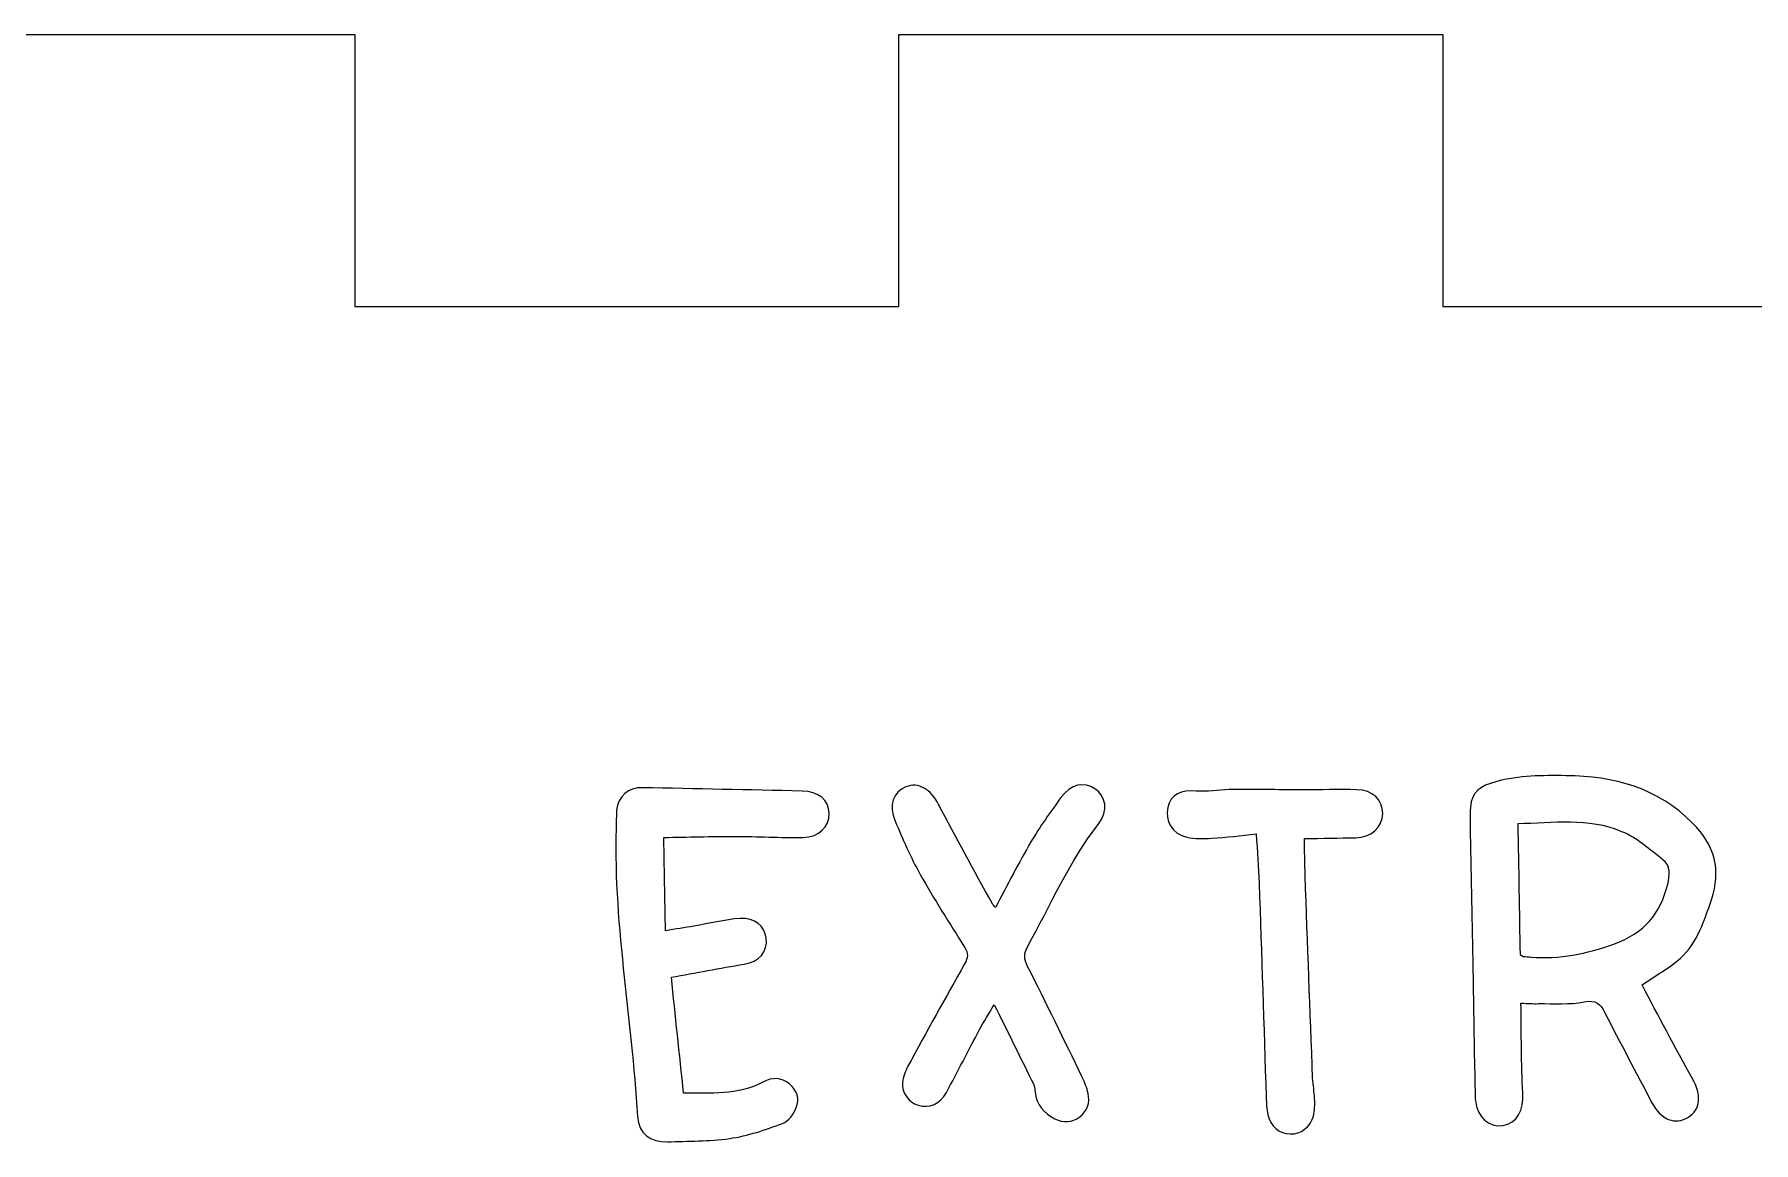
# Model space of a CAD drawing. Header units: inches. Extents: x 30 to 180, y 56 to 256.
# Drawn here: x 68.23 to 106.16, y 231.54 to 255.99 of the extents above; entities that cross this region are included whole.
import ezdxf

# ---------------------------------------------------------------- set-up
doc = ezdxf.new("R2010")
doc.units = ezdxf.units.IN
doc.header["$MEASUREMENT"] = 0

# ---------------------------------------------------------------- blocks, each defined once
blk = doc.blocks.new('block 30')
at = {"color": 7, "lineweight": 15, "true_color": 0xffffff}
blk.add_open_spline([(88.18, 239.003), (88.005, 239.339), (87.741, 239.505), (87.455, 239.393)], degree=3, dxfattribs=at)
blk = doc.blocks.new('block 31')
at = {"color": 7, "lineweight": 15, "true_color": 0xffffff}
blk.add_open_spline([(87.455, 239.393), (87.176, 239.282), (87.073, 238.989), (87.221, 238.638)], degree=3, dxfattribs=at)
blk = doc.blocks.new('block 32')
at = {"color": 7, "lineweight": 15, "true_color": 0xffffff}
blk.add_open_spline([(87.221, 238.638), (87.39, 238.239), (87.562, 237.838), (87.774, 237.462)], degree=3, dxfattribs=at)
blk = doc.blocks.new('block 33')
at = {"color": 7, "lineweight": 15, "true_color": 0xffffff}
blk.add_open_spline([(87.774, 237.462), (88.081, 236.916), (88.419, 236.386), (88.754, 235.856)], degree=3, dxfattribs=at)
blk = doc.blocks.new('block 34')
at = {"color": 7, "lineweight": 15, "true_color": 0xffffff}
blk.add_open_spline([(88.754, 235.856), (88.839, 235.722), (88.83, 235.623), (88.754, 235.486)], degree=3, dxfattribs=at)
blk = doc.blocks.new('block 35')
at = {"color": 7, "lineweight": 15, "true_color": 0xffffff}
blk.add_open_spline([(88.754, 235.486), (88.329, 234.739), (87.915, 233.986), (87.503, 233.231)], degree=3, dxfattribs=at)
blk = doc.blocks.new('block 36')
at = {"color": 7, "lineweight": 15, "true_color": 0xffffff}
blk.add_open_spline([(87.503, 233.231), (87.443, 233.12), (87.398, 232.992), (87.385, 232.868)], degree=3, dxfattribs=at)
blk = doc.blocks.new('block 37')
at = {"color": 7, "lineweight": 15, "true_color": 0xffffff}
blk.add_open_spline([(87.385, 232.868), (87.361, 232.645), (87.519, 232.433), (87.726, 232.369)], degree=3, dxfattribs=at)
blk = doc.blocks.new('block 38')
at = {"color": 7, "lineweight": 15, "true_color": 0xffffff}
blk.add_open_spline([(87.726, 232.369), (87.974, 232.295), (88.212, 232.393), (88.353, 232.652)], degree=3, dxfattribs=at)
blk = doc.blocks.new('block 39')
at = {"color": 7, "lineweight": 15, "true_color": 0xffffff}
blk.add_open_spline([(88.353, 232.652), (88.602, 233.111), (88.837, 233.578), (89.084, 234.038)], degree=3, dxfattribs=at)
blk = doc.blocks.new('block 40')
at = {"color": 7, "lineweight": 15, "true_color": 0xffffff}
blk.add_open_spline([(89.084, 234.038), (89.181, 234.218), (89.292, 234.392), (89.408, 234.587)], degree=3, dxfattribs=at)
blk = doc.blocks.new('block 41')
at = {"color": 7, "lineweight": 15, "true_color": 0xffffff}
blk.add_open_spline([(89.408, 234.587), (89.71, 233.976), (89.996, 233.402), (90.278, 232.827)], degree=3, dxfattribs=at)
blk = doc.blocks.new('block 42')
at = {"color": 7, "lineweight": 15, "true_color": 0xffffff}
blk.add_open_spline([(90.278, 232.827), (90.301, 232.777), (90.303, 232.717), (90.309, 232.662)], degree=3, dxfattribs=at)
blk = doc.blocks.new('block 43')
at = {"color": 7, "lineweight": 15, "true_color": 0xffffff}
blk.add_open_spline([(90.309, 232.662), (90.337, 232.377), (90.502, 232.191), (90.747, 232.07)], degree=3, dxfattribs=at)
blk = doc.blocks.new('block 44')
at = {"color": 7, "lineweight": 15, "true_color": 0xffffff}
blk.add_open_spline([(90.747, 232.07), (90.933, 231.979), (91.124, 231.986), (91.294, 232.115)], degree=3, dxfattribs=at)
blk = doc.blocks.new('block 45')
at = {"color": 7, "lineweight": 15, "true_color": 0xffffff}
blk.add_open_spline([(91.294, 232.115), (91.464, 232.244), (91.525, 232.424), (91.478, 232.629)], degree=3, dxfattribs=at)
blk = doc.blocks.new('block 46')
at = {"color": 7, "lineweight": 15, "true_color": 0xffffff}
blk.add_open_spline([(91.478, 232.629), (91.45, 232.753), (91.405, 232.875), (91.349, 232.99)], degree=3, dxfattribs=at)
blk = doc.blocks.new('block 47')
at = {"color": 7, "lineweight": 15, "true_color": 0xffffff}
blk.add_open_spline([(91.349, 232.99), (90.951, 233.806), (90.554, 234.622), (90.144, 235.432)], degree=3, dxfattribs=at)
blk = doc.blocks.new('block 48')
at = {"color": 7, "lineweight": 15, "true_color": 0xffffff}
blk.add_open_spline([(90.144, 235.432), (90.063, 235.593), (90.054, 235.712), (90.145, 235.875)], degree=3, dxfattribs=at)
blk = doc.blocks.new('block 49')
at = {"color": 7, "lineweight": 15, "true_color": 0xffffff}
blk.add_open_spline([(90.145, 235.875), (90.652, 236.787), (91.066, 237.75), (91.714, 238.584)], degree=3, dxfattribs=at)
blk = doc.blocks.new('block 50')
at = {"color": 7, "lineweight": 15, "true_color": 0xffffff}
blk.add_open_spline([(91.714, 238.584), (91.933, 238.865), (91.872, 239.183), (91.629, 239.352)], degree=3, dxfattribs=at)
blk = doc.blocks.new('block 51')
at = {"color": 7, "lineweight": 15, "true_color": 0xffffff}
blk.add_open_spline([(91.629, 239.352), (91.389, 239.519), (91.09, 239.449), (90.879, 239.157)], degree=3, dxfattribs=at)
blk = doc.blocks.new('block 52')
at = {"color": 7, "lineweight": 15, "true_color": 0xffffff}
blk.add_open_spline([(90.879, 239.157), (90.648, 238.837), (90.416, 238.517), (90.217, 238.178)], degree=3, dxfattribs=at)
blk = doc.blocks.new('block 53')
at = {"color": 7, "lineweight": 15, "true_color": 0xffffff}
blk.add_open_spline([(90.217, 238.178), (89.945, 237.715), (89.704, 237.233), (89.434, 236.731)], degree=3, dxfattribs=at)
blk = doc.blocks.new('block 54')
at = {"color": 7, "lineweight": 15, "true_color": 0xffffff}
blk.add_open_spline([(89.434, 236.731), (89.397, 236.775), (89.374, 236.797), (89.359, 236.824)], degree=3, dxfattribs=at)
blk = doc.blocks.new('block 55')
at = {"color": 7, "lineweight": 15, "true_color": 0xffffff}
blk.add_open_spline([(89.359, 236.824), (88.964, 237.549), (88.56, 238.27), (88.18, 239.003)], degree=3, dxfattribs=at)
blk = doc.blocks.new('block 56')
at = {"color": 7, "lineweight": 15, "true_color": 0xffffff}
blk.add_open_spline([(95.407, 232.544), (95.411, 232.415), (95.415, 232.285), (95.442, 232.16)], degree=3, dxfattribs=at)
blk = doc.blocks.new('block 57')
at = {"color": 7, "lineweight": 15, "true_color": 0xffffff}
blk.add_open_spline([(95.442, 232.16), (95.496, 231.91), (95.699, 231.744), (95.934, 231.736)], degree=3, dxfattribs=at)
blk = doc.blocks.new('block 58')
at = {"color": 7, "lineweight": 15, "true_color": 0xffffff}
blk.add_open_spline([(95.934, 231.736), (96.169, 231.728), (96.385, 231.884), (96.448, 232.131)], degree=3, dxfattribs=at)
blk = doc.blocks.new('block 59')
at = {"color": 7, "lineweight": 15, "true_color": 0xffffff}
blk.add_open_spline([(96.448, 232.131), (96.479, 232.253), (96.48, 232.385), (96.476, 232.511)], degree=3, dxfattribs=at)
blk = doc.blocks.new('block 60')
at = {"color": 7, "lineweight": 15, "true_color": 0xffffff}
blk.add_open_spline([(96.476, 232.511), (96.471, 232.663), (96.438, 232.813), (96.432, 232.966)], degree=3, dxfattribs=at)
blk = doc.blocks.new('block 61')
at = {"color": 7, "lineweight": 15, "true_color": 0xffffff}
blk.add_open_spline([(96.432, 232.966), (96.374, 234.452), (96.32, 235.941), (96.267, 237.427)], degree=3, dxfattribs=at)
blk = doc.blocks.new('block 62')
at = {"color": 7, "lineweight": 15, "true_color": 0xffffff}
blk.add_open_spline([(96.267, 237.427), (96.256, 237.714), (96.256, 238.001), (96.252, 238.25)], degree=3, dxfattribs=at)
blk = doc.blocks.new('block 63')
at = {"color": 7, "lineweight": 15, "true_color": 0xffffff}
blk.add_open_spline([(96.252, 238.25), (96.644, 238.257), (97.013, 238.266), (97.381, 238.269)], degree=3, dxfattribs=at)
blk = doc.blocks.new('block 64')
at = {"color": 7, "lineweight": 15, "true_color": 0xffffff}
blk.add_open_spline([(97.381, 238.269), (97.714, 238.27), (97.972, 238.498), (97.978, 238.804)], degree=3, dxfattribs=at)
blk = doc.blocks.new('block 65')
at = {"color": 7, "lineweight": 15, "true_color": 0xffffff}
blk.add_open_spline([(97.978, 238.804), (97.983, 239.102), (97.748, 239.325), (97.407, 239.33)], degree=3, dxfattribs=at)
blk = doc.blocks.new('block 66')
at = {"color": 7, "lineweight": 15, "true_color": 0xffffff}
blk.add_open_spline([(97.407, 239.33), (97.005, 239.336), (96.603, 239.327), (96.2, 239.329)], degree=3, dxfattribs=at)
blk = doc.blocks.new('block 67')
at = {"color": 7, "lineweight": 15, "true_color": 0xffffff}
blk.add_open_spline([(96.2, 239.329), (95.663, 239.329), (95.125, 239.335), (94.587, 239.331)], degree=3, dxfattribs=at)
blk = doc.blocks.new('block 68')
at = {"color": 7, "lineweight": 15, "true_color": 0xffffff}
blk.add_open_spline([(94.587, 239.331), (94.347, 239.329), (94.106, 239.279), (93.869, 239.3)], degree=3, dxfattribs=at)
blk = doc.blocks.new('block 69')
at = {"color": 7, "lineweight": 15, "true_color": 0xffffff}
blk.add_open_spline([(93.869, 239.3), (93.527, 239.331), (93.3, 239.222), (93.234, 238.938)], degree=3, dxfattribs=at)
blk = doc.blocks.new('block 70')
at = {"color": 7, "lineweight": 15, "true_color": 0xffffff}
blk.add_open_spline([(93.234, 238.938), (93.166, 238.643), (93.338, 238.352), (93.655, 238.282)], degree=3, dxfattribs=at)
blk = doc.blocks.new('block 71')
at = {"color": 7, "lineweight": 15, "true_color": 0xffffff}
blk.add_open_spline([(93.655, 238.282), (93.832, 238.244), (94.023, 238.248), (94.206, 238.259), (94.525, 238.279), (94.842, 238.319), (95.185, 238.353)], degree=3, knots=[0, 0, 0, 0, 1, 1, 1, 2, 2, 2, 2], dxfattribs=at)
blk = doc.blocks.new('block 72')
at = {"color": 7, "lineweight": 15, "true_color": 0xffffff}
blk.add_open_spline([(95.185, 238.353), (95.21, 237.96), (95.241, 237.617), (95.252, 237.271)], degree=3, dxfattribs=at)
blk = doc.blocks.new('block 73')
at = {"color": 7, "lineweight": 15, "true_color": 0xffffff}
blk.add_open_spline([(95.252, 237.271), (95.307, 235.697), (95.355, 234.119), (95.407, 232.544)], degree=3, dxfattribs=at)
blk = doc.blocks.new('block 120')
at = {"color": 7, "lineweight": 15, "true_color": 0xffffff}
blk.add_open_spline([(105.228, 236.901), (105.451, 237.557), (105.301, 238.108), (104.814, 238.595)], degree=3, dxfattribs=at)
blk = doc.blocks.new('block 121')
at = {"color": 7, "lineweight": 15, "true_color": 0xffffff}
blk.add_open_spline([(104.814, 238.595), (104.039, 239.37), (103.078, 239.633), (102.024, 239.639)], degree=3, dxfattribs=at)
blk = doc.blocks.new('block 122')
at = {"color": 7, "lineweight": 15, "true_color": 0xffffff}
blk.add_open_spline([(102.024, 239.639), (101.505, 239.642), (100.989, 239.649), (100.473, 239.507)], degree=3, dxfattribs=at)
blk = doc.blocks.new('block 123')
at = {"color": 7, "lineweight": 15, "true_color": 0xffffff}
blk.add_open_spline([(100.473, 239.507), (100.136, 239.413), (99.937, 239.292), (99.911, 238.936)], degree=3, dxfattribs=at)
blk = doc.blocks.new('block 124')
at = {"color": 7, "lineweight": 15, "true_color": 0xffffff}
blk.add_open_spline([(99.911, 238.936), (99.899, 238.768), (99.907, 238.598), (99.91, 238.43)], degree=3, dxfattribs=at)
blk = doc.blocks.new('block 125')
at = {"color": 7, "lineweight": 15, "true_color": 0xffffff}
blk.add_lwpolyline([(99.91, 238.43), (99.964, 235.485), (100.006, 233.171)], dxfattribs=at)
blk = doc.blocks.new('block 126')
at = {"color": 7, "lineweight": 15, "true_color": 0xffffff}
blk.add_open_spline([(100.006, 233.171), (100.009, 232.994), (100.012, 232.817), (100.016, 232.64), (100.017, 232.584), (100.017, 232.527), (100.024, 232.472)], degree=3, knots=[0, 0, 0, 0, 1, 1, 1, 2, 2, 2, 2], dxfattribs=at)
blk = doc.blocks.new('block 127')
at = {"color": 7, "lineweight": 15, "true_color": 0xffffff}
blk.add_open_spline([(100.024, 232.472), (100.066, 232.108), (100.321, 231.875), (100.625, 231.922)], degree=3, dxfattribs=at)
blk = doc.blocks.new('block 128')
at = {"color": 7, "lineweight": 15, "true_color": 0xffffff}
blk.add_open_spline([(100.625, 231.922), (100.945, 231.971), (101.091, 232.268), (101.069, 232.636)], degree=3, dxfattribs=at)
blk = doc.blocks.new('block 129')
at = {"color": 7, "lineweight": 15, "true_color": 0xffffff}
blk.add_open_spline([(101.069, 232.636), (101.029, 233.289), (101.039, 233.945), (101.028, 234.621)], degree=3, dxfattribs=at)
blk = doc.blocks.new('block 130')
at = {"color": 7, "lineweight": 15, "true_color": 0xffffff}
blk.add_open_spline([(101.028, 234.621), (101.18, 234.616), (101.299, 234.607), (101.417, 234.61)], degree=3, dxfattribs=at)
blk = doc.blocks.new('block 131')
at = {"color": 7, "lineweight": 15, "true_color": 0xffffff}
blk.add_open_spline([(101.417, 234.61), (101.754, 234.616), (102.098, 234.585), (102.424, 234.649)], degree=3, dxfattribs=at)
blk = doc.blocks.new('block 132')
at = {"color": 7, "lineweight": 15, "true_color": 0xffffff}
blk.add_open_spline([(102.424, 234.649), (102.684, 234.7), (102.779, 234.608), (102.881, 234.409)], degree=3, dxfattribs=at)
blk = doc.blocks.new('block 133')
at = {"color": 7, "lineweight": 15, "true_color": 0xffffff}
blk.add_open_spline([(102.881, 234.409), (103.22, 233.743), (103.568, 233.083), (103.917, 232.422)], degree=3, dxfattribs=at)
blk = doc.blocks.new('block 134')
at = {"color": 7, "lineweight": 15, "true_color": 0xffffff}
blk.add_open_spline([(103.917, 232.422), (104.115, 232.048), (104.433, 231.926), (104.72, 232.105)], degree=3, dxfattribs=at)
blk = doc.blocks.new('block 135')
at = {"color": 7, "lineweight": 15, "true_color": 0xffffff}
blk.add_open_spline([(104.72, 232.105), (104.998, 232.279), (105.011, 232.603), (104.813, 232.954)], degree=3, dxfattribs=at)
blk = doc.blocks.new('block 136')
at = {"color": 7, "lineweight": 15, "true_color": 0xffffff}
blk.add_open_spline([(104.813, 232.954), (104.422, 233.644), (104.058, 234.35), (103.698, 235.022)], degree=3, dxfattribs=at)
blk = doc.blocks.new('block 137')
at = {"color": 7, "lineweight": 15, "true_color": 0xffffff}
blk.add_open_spline([(103.698, 235.022), (104.002, 235.231), (104.3, 235.395), (104.547, 235.617)], degree=3, dxfattribs=at)
blk = doc.blocks.new('block 138')
at = {"color": 7, "lineweight": 15, "true_color": 0xffffff}
blk.add_open_spline([(104.547, 235.617), (104.925, 235.955), (105.069, 236.434), (105.228, 236.901)], degree=3, dxfattribs=at)
blk = doc.blocks.new('block 150')
at = {"color": 7, "lineweight": 15, "true_color": 0xffffff}
blk.add_open_spline([(85.195, 238.276), (85.547, 238.282), (85.77, 238.514), (85.764, 238.808)], degree=3, dxfattribs=at)
blk = doc.blocks.new('block 151')
at = {"color": 7, "lineweight": 15, "true_color": 0xffffff}
blk.add_open_spline([(85.764, 238.808), (85.758, 239.108), (85.536, 239.292), (85.168, 239.3)], degree=3, dxfattribs=at)
blk = doc.blocks.new('block 152')
at = {"color": 7, "lineweight": 15, "true_color": 0xffffff}
blk.add_open_spline([(85.168, 239.3), (83.995, 239.325), (82.822, 239.35), (81.648, 239.374)], degree=3, dxfattribs=at)
blk = doc.blocks.new('block 153')
at = {"color": 7, "lineweight": 15, "true_color": 0xffffff}
blk.add_open_spline([(81.648, 239.374), (81.332, 239.381), (81.113, 239.189), (81.076, 238.876)], degree=3, dxfattribs=at)
blk = doc.blocks.new('block 154')
at = {"color": 7, "lineweight": 15, "true_color": 0xffffff}
blk.add_open_spline([(81.076, 238.876), (81.068, 238.812), (81.073, 238.747), (81.07, 238.683)], degree=3, dxfattribs=at)
blk = doc.blocks.new('block 155')
at = {"color": 7, "lineweight": 15, "true_color": 0xffffff}
blk.add_open_spline([(81.07, 238.683), (80.981, 236.478), (81.413, 234.31), (81.537, 232.119)], degree=3, dxfattribs=at)
blk = doc.blocks.new('block 156')
at = {"color": 7, "lineweight": 15, "true_color": 0xffffff}
blk.add_open_spline([(81.537, 232.119), (81.558, 231.75), (81.831, 231.545), (82.197, 231.562)], degree=3, dxfattribs=at)
blk = doc.blocks.new('block 157')
at = {"color": 7, "lineweight": 15, "true_color": 0xffffff}
blk.add_open_spline([(82.197, 231.562), (82.654, 231.583), (83.117, 231.568), (83.568, 231.635)], degree=3, dxfattribs=at)
blk = doc.blocks.new('block 158')
at = {"color": 7, "lineweight": 15, "true_color": 0xffffff}
blk.add_open_spline([(83.568, 231.635), (83.967, 231.695), (84.36, 231.826), (84.739, 231.968)], degree=3, dxfattribs=at)
blk = doc.blocks.new('block 159')
at = {"color": 7, "lineweight": 15, "true_color": 0xffffff}
blk.add_open_spline([(84.739, 231.968), (84.868, 232.016), (84.983, 232.18), (85.04, 232.316)], degree=3, dxfattribs=at)
blk = doc.blocks.new('block 160')
at = {"color": 7, "lineweight": 15, "true_color": 0xffffff}
blk.add_open_spline([(85.04, 232.316), (85.119, 232.505), (85.059, 232.7), (84.893, 232.838)], degree=3, dxfattribs=at)
blk = doc.blocks.new('block 161')
at = {"color": 7, "lineweight": 15, "true_color": 0xffffff}
blk.add_open_spline([(84.893, 232.838), (84.71, 232.99), (84.504, 232.989), (84.306, 232.881)], degree=3, dxfattribs=at)
blk = doc.blocks.new('block 162')
at = {"color": 7, "lineweight": 15, "true_color": 0xffffff}
blk.add_open_spline([(84.306, 232.881), (83.746, 232.576), (83.142, 232.646), (82.554, 232.634)], degree=3, dxfattribs=at)
blk = doc.blocks.new('block 163')
at = {"color": 7, "lineweight": 15, "true_color": 0xffffff}
blk.add_open_spline([(82.554, 232.634), (82.462, 233.506), (82.373, 234.351), (82.284, 235.191)], degree=3, dxfattribs=at)
blk = doc.blocks.new('block 164')
at = {"color": 7, "lineweight": 15, "true_color": 0xffffff}
blk.add_open_spline([(82.284, 235.191), (82.554, 235.241), (82.82, 235.289), (83.087, 235.338)], degree=3, dxfattribs=at)
blk = doc.blocks.new('block 165')
at = {"color": 7, "lineweight": 15, "true_color": 0xffffff}
blk.add_open_spline([(83.087, 235.338), (83.355, 235.386), (83.623, 235.439), (83.892, 235.48)], degree=3, dxfattribs=at)
blk = doc.blocks.new('block 166')
at = {"color": 7, "lineweight": 15, "true_color": 0xffffff}
blk.add_open_spline([(83.892, 235.48), (84.22, 235.531), (84.415, 235.758), (84.376, 236.056)], degree=3, dxfattribs=at)
blk = doc.blocks.new('block 167')
at = {"color": 7, "lineweight": 15, "true_color": 0xffffff}
blk.add_open_spline([(84.376, 236.056), (84.341, 236.321), (84.123, 236.514), (83.801, 236.491)], degree=3, dxfattribs=at)
blk = doc.blocks.new('block 168')
at = {"color": 7, "lineweight": 15, "true_color": 0xffffff}
blk.add_open_spline([(83.801, 236.491), (83.459, 236.464), (83.122, 236.379), (82.782, 236.321)], degree=3, dxfattribs=at)
blk = doc.blocks.new('block 169')
at = {"color": 7, "lineweight": 15, "true_color": 0xffffff}
blk.add_open_spline([(82.782, 236.321), (82.582, 236.287), (82.381, 236.255), (82.153, 236.218)], degree=3, dxfattribs=at)
blk = doc.blocks.new('block 170')
at = {"color": 7, "lineweight": 15, "true_color": 0xffffff}
blk.add_lwpolyline([(82.153, 236.218), (82.134, 237.394), (82.119, 238.277)], dxfattribs=at)
blk = doc.blocks.new('block 171')
at = {"color": 7, "lineweight": 15, "true_color": 0xffffff}
blk.add_open_spline([(82.119, 238.277), (82.65, 238.285), (83.164, 238.301), (83.677, 238.3)], degree=3, dxfattribs=at)
blk = doc.blocks.new('block 172')
at = {"color": 7, "lineweight": 15, "true_color": 0xffffff}
blk.add_open_spline([(83.677, 238.3), (84.183, 238.299), (84.689, 238.267), (85.195, 238.276)], degree=3, dxfattribs=at)
blk = doc.blocks.new('block 424')
at = {"color": 7, "lineweight": 15, "true_color": 0xffffff}
blk.add_open_spline([(103.255, 238.404), (102.516, 238.716), (101.728, 238.592), (100.959, 238.577)], degree=3, dxfattribs=at)
blk = doc.blocks.new('block 425')
at = {"color": 7, "lineweight": 15, "true_color": 0xffffff}
blk.add_open_spline([(100.959, 238.577), (100.975, 237.591), (100.991, 236.632), (101.007, 235.691)], degree=3, dxfattribs=at)
blk = doc.blocks.new('block 426')
at = {"color": 7, "lineweight": 15, "true_color": 0xffffff}
blk.add_open_spline([(101.007, 235.691), (101.053, 235.665), (101.066, 235.652), (101.08, 235.651)], degree=3, dxfattribs=at)
blk = doc.blocks.new('block 427')
at = {"color": 7, "lineweight": 15, "true_color": 0xffffff}
blk.add_open_spline([(101.08, 235.651), (101.136, 235.645), (101.193, 235.644), (101.249, 235.639)], degree=3, dxfattribs=at)
blk = doc.blocks.new('block 428')
at = {"color": 7, "lineweight": 15, "true_color": 0xffffff}
blk.add_open_spline([(101.249, 235.639), (101.883, 235.584), (102.472, 235.709), (103.079, 235.926)], degree=3, dxfattribs=at)
blk = doc.blocks.new('block 429')
at = {"color": 7, "lineweight": 15, "true_color": 0xffffff}
blk.add_open_spline([(103.079, 235.926), (103.753, 236.167), (104.107, 236.597), (104.265, 237.249)], degree=3, dxfattribs=at)
blk = doc.blocks.new('block 430')
at = {"color": 7, "lineweight": 15, "true_color": 0xffffff}
blk.add_open_spline([(104.265, 237.249), (104.312, 237.441), (104.335, 237.649), (104.16, 237.785)], degree=3, dxfattribs=at)
blk = doc.blocks.new('block 431')
at = {"color": 7, "lineweight": 15, "true_color": 0xffffff}
blk.add_open_spline([(104.16, 237.785), (103.87, 238.008), (103.586, 238.266), (103.255, 238.404)], degree=3, dxfattribs=at)
blk = doc.blocks.new('block 614')
at = {"color": 7, "lineweight": 15, "true_color": 0xffffff}
blk.add_lwpolyline([(63.304, 255.992), (75.304, 255.992)], dxfattribs=at)
blk = doc.blocks.new('block 615')
at = {"color": 7, "lineweight": 15, "true_color": 0xffffff}
blk.add_lwpolyline([(75.304, 255.992), (75.304, 249.992)], dxfattribs=at)
blk = doc.blocks.new('block 616')
at = {"color": 7, "lineweight": 15, "true_color": 0xffffff}
blk.add_lwpolyline([(75.304, 249.992), (87.304, 249.992)], dxfattribs=at)
blk = doc.blocks.new('block 617')
at = {"color": 7, "lineweight": 15, "true_color": 0xffffff}
blk.add_lwpolyline([(87.304, 249.992), (87.304, 255.992)], dxfattribs=at)
blk = doc.blocks.new('block 618')
at = {"color": 7, "lineweight": 15, "true_color": 0xffffff}
blk.add_lwpolyline([(87.304, 255.992), (99.304, 255.992)], dxfattribs=at)
blk = doc.blocks.new('block 619')
at = {"color": 7, "lineweight": 15, "true_color": 0xffffff}
blk.add_lwpolyline([(99.304, 255.992), (99.304, 249.992)], dxfattribs=at)
blk = doc.blocks.new('block 620')
at = {"color": 7, "lineweight": 15, "true_color": 0xffffff}
blk.add_lwpolyline([(99.304, 249.992), (111.304, 249.992)], dxfattribs=at)

msp = doc.modelspace()

# ---------------------------------------------------------------- block references
for name in ['block 614', 'block 615', 'block 617', 'block 618', 'block 619', 'block 616', 'block 620', 'block 153', 'block 152', 'block 31', 'block 30', 'block 51', 'block 50', 'block 69', 'block 68', 'block 67', 'block 66', 'block 65', 'block 123', 'block 122', 'block 121', 'block 151', 'block 55', 'block 52', 'block 155', 'block 154', 'block 150', 'block 32', 'block 49', 'block 70', 'block 64', 'block 124', 'block 424', 'block 425', 'block 120', 'block 171', 'block 170', 'block 172', 'block 71', 'block 72', 'block 63', 'block 62', 'block 125', 'block 431', 'block 53', 'block 33', 'block 430', 'block 73', 'block 61', 'block 429', 'block 54', 'block 138', 'block 169', 'block 168', 'block 167', 'block 166', 'block 428', 'block 34', 'block 48', 'block 426', 'block 427', 'block 137', 'block 164', 'block 163', 'block 165', 'block 35', 'block 47', 'block 136', 'block 40', 'block 41', 'block 129', 'block 130', 'block 131', 'block 132', 'block 133', 'block 39', 'block 162', 'block 161', 'block 36', 'block 46', 'block 60', 'block 126', 'block 135', 'block 160', 'block 37', 'block 38', 'block 42', 'block 43', 'block 45', 'block 56', 'block 59', 'block 128', 'block 156', 'block 159', 'block 57', 'block 58', 'block 127', 'block 134', 'block 158', 'block 44', 'block 157']:
    msp.add_blockref(name, (0, 0))

doc.saveas('drawing.dxf')
